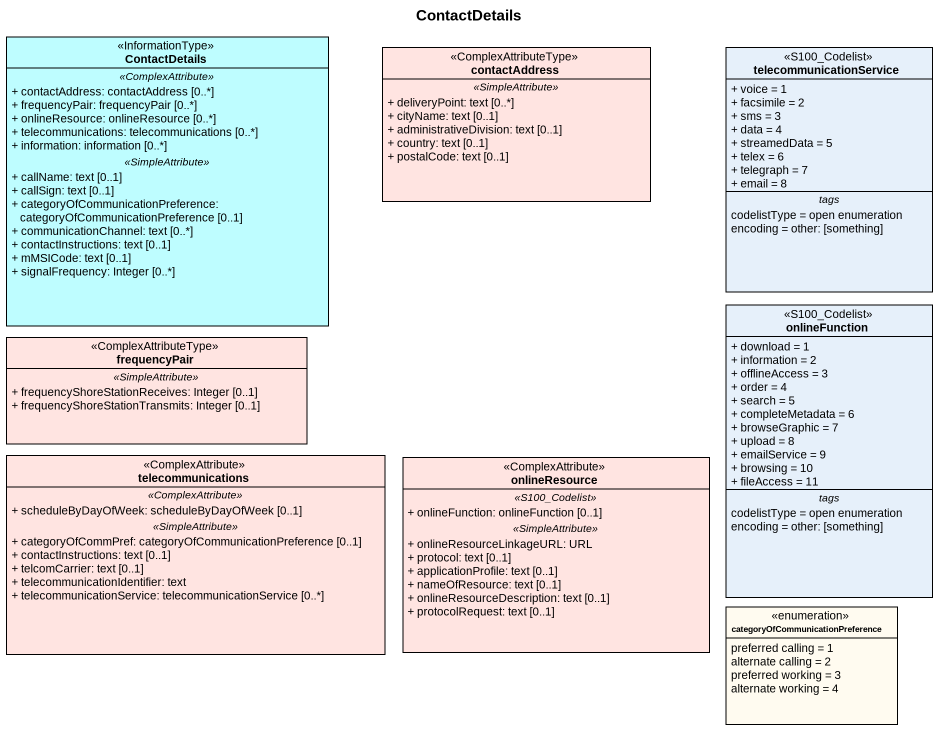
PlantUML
@startuml
title ContactDetails
hide circle
hide empty members
skinparam classAttributeIconSize 0
class ContactDetails <<InformationType>> #BEFDFF {
  .. <<ComplexAttribute>> ..
  + contactAddress: contactAddress [0..*]
  + frequencyPair: frequencyPair [0..*]
  + onlineResource: onlineResource [0..*]
  + telecommunications: telecommunications [0..*]
  + information: information [0..*]
  .. <<SimpleAttribute>> ..
  + callName: text [0..1]
  + callSign: text [0..1]
  + categoryOfCommunicationPreference: categoryOfCommunicationPreference [0..1]
  + communicationChannel: text [0..*]
  + contactInstructions: text [0..1]
  + mMSICode: text [0..1]
  + signalFrequency: Integer [0..*]
}
class contactAddress <<ComplexAttributeType>> #FFE4E1 {
  .. <<SimpleAttribute>> ..
  + deliveryPoint: text [0..*]
  + cityName: text [0..1]
  + administrativeDivision: text [0..1]
  + country: text [0..1]
  + postalCode: text [0..1]
}
class telecommunicationService <<S100_Codelist>> {
  + voice = 1
  + facsimile = 2
  + sms = 3
  + data = 4
  + streamedData = 5
  + telex = 6
  + telegraph = 7
  + email = 8
  -- tags --
  codelistType = open enumeration
  encoding = other: [something]
}
class frequencyPair <<ComplexAttributeType>> #FFE4E1 {
  .. <<SimpleAttribute>> ..
  + frequencyShoreStationReceives: Integer [0..1]
  + frequencyShoreStationTransmits: Integer [0..1]
}
class onlineFunction <<S100_Codelist>> {
  + download = 1
  + information = 2
  + offlineAccess = 3
  + order = 4
  + search = 5
  + completeMetadata = 6
  + browseGraphic = 7
  + upload = 8
  + emailService = 9
  + browsing = 10
  + fileAccess = 11
  -- tags --
  codelistType = open enumeration
  encoding = other: [something]
}
class telecommunications <<ComplexAttribute>> #FFE4E1 {
  .. <<ComplexAttribute>> ..
  + scheduleByDayOfWeek: scheduleByDayOfWeek [0..1]
  .. <<SimpleAttribute>> ..
  + categoryOfCommPref: categoryOfCommunicationPreference [0..1]
  + contactInstructions: text [0..1]
  + telcomCarrier: text [0..1]
  + telecommunicationIdentifier: text
  + telecommunicationService: telecommunicationService [0..*]
}
class onlineResource <<ComplexAttribute>> #FFE4E1 {
  .. <<S100_Codelist>> ..
  + onlineFunction: onlineFunction [0..1]
  .. <<SimpleAttribute>> ..
  + onlineResourceLinkageURL: URL
  + protocol: text [0..1]
  + applicationProfile: text [0..1]
  + nameOfResource: text [0..1]
  + onlineResourceDescription: text [0..1]
  + protocolRequest: text [0..1]
}
enum "categoryOfCommunicationPreference" as categoryOfCommunicationPrefe #FFFBF0 {
  preferred calling = 1
  alternate calling = 2
  preferred working = 3
  alternate working = 4
}
@enduml
